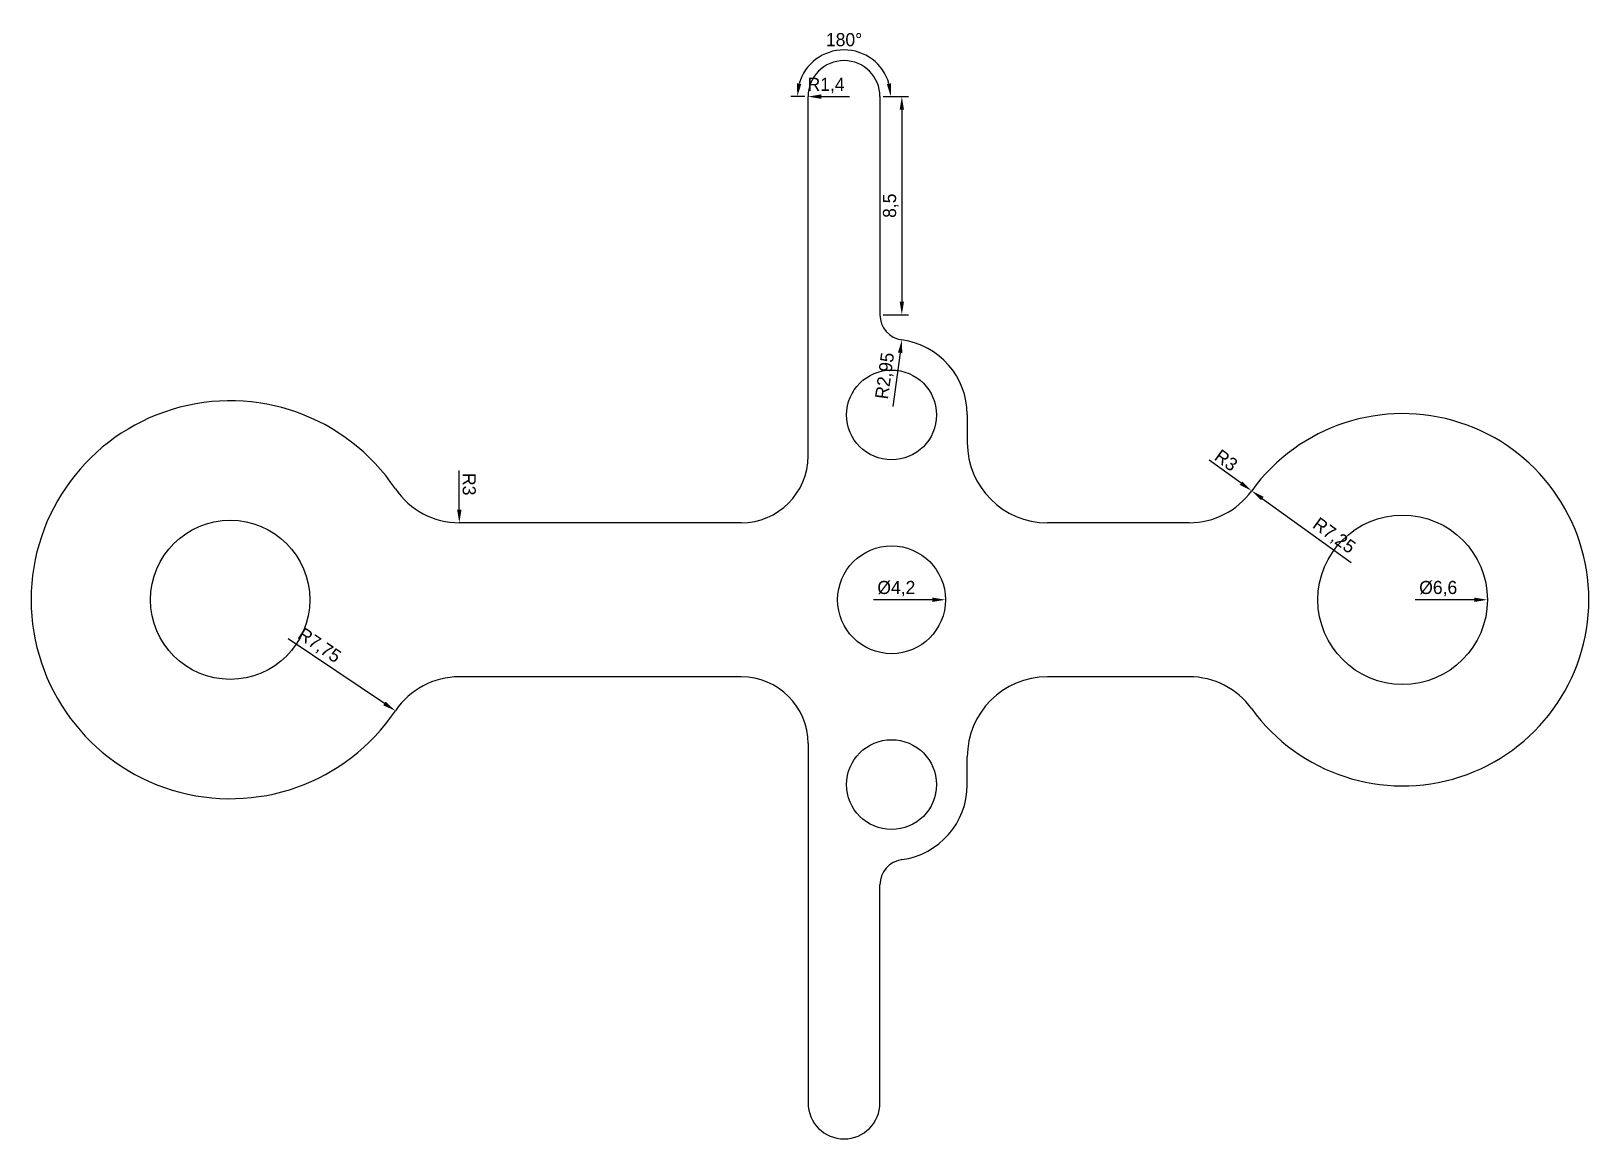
# Model space of a CAD drawing. Header units: millimetres. Extents: x -7.7 to 52.9, y -21 to 22.2.
import ezdxf

# ---------------------------------------------------------------- set-up
doc = ezdxf.new("R2010")
doc.units = ezdxf.units.MM
doc.layers.add('Dimensions', color=7, linetype='Continuous')
doc.layers.add('shackle & wheel', color=7, linetype='Continuous')
doc.dimstyles.new('ISO-25', dxfattribs={"dimtxt": 2.5, "dimasz": 2.5, "dimexe": 1.25, "dimexo": 0.625, "dimtad": 1, "dimtxsty": 'Standard', "dimcen": 2.5, "dimadec": 0, "dimazin": 0, "dimtfac": 1, "dimtmove": 0, "dimatfit": 3, "dimfxl": 1, "dimarcsym": 0})

# ---------------------------------------------------------------- blocks, each defined once
blk = doc.blocks.new('*D1')
at = {"layer": 'Defpoints', "color": 0}
for p in [(25.3, 19.6), (25.3, 11.1), (26.15, 11.1)]:
    blk.add_point(p, dxfattribs=at)
at = {"layer": 'Dimensions', "color": 140, "lineweight": -2}
for p, q in [((25.428, 19.6), (26.405, 19.6)), ((26.15, 19.089), (26.15, 11.611)), ((25.428, 11.1), (26.405, 11.1))]:
    blk.add_line(p, q, dxfattribs=at)
at = {"layer": 'Dimensions', "color": 140}
for points in [[(26.235, 19.089), (26.065, 19.089), (26.15, 19.6)], [(26.065, 11.611), (26.235, 11.611), (26.15, 11.1)]]:
    blk.add_solid(points, dxfattribs=at)
at = {"layer": 'Dimensions', "color": 140, "insert": (25.719, 15.35), "char_height": 0.5105, "attachment_point": 5, "rotation": 90}
blk.add_mtext('8,5', dxfattribs=at)
blk = doc.blocks.new('*D2')
at = {"layer": 'Defpoints', "color": 0}
for p in [(8.92, 6), (8.92, 3)]:
    blk.add_point(p, dxfattribs=at)
at = {"layer": 'Dimensions', "color": 140, "lineweight": -2}
blk.add_line((8.92, 3.511), (8.92, 5.041), dxfattribs=at)
at = {"layer": 'Dimensions', "color": 140}
blk.add_solid([(8.835, 3.511), (9.005, 3.511), (8.92, 3)], dxfattribs=at)
at = {"layer": 'Dimensions', "color": 140, "insert": (9.303, 4.5), "char_height": 0.5105, "attachment_point": 5, "rotation": 270}
blk.add_mtext('R3', dxfattribs=at)
blk = doc.blocks.new('*D3')
at = {"layer": 'Defpoints', "color": 0}
for p in [(22.5, 19.6), (23.9, 19.6)]:
    blk.add_point(p, dxfattribs=at)
at = {"layer": 'Dimensions', "color": 140, "lineweight": -2}
blk.add_line((23.011, 19.6), (24.118, 19.6), dxfattribs=at)
at = {"layer": 'Dimensions', "color": 140}
blk.add_solid([(23.011, 19.685), (23.011, 19.515), (22.5, 19.6)], dxfattribs=at)
at = {"layer": 'Dimensions', "color": 140, "insert": (23.2, 20.032), "char_height": 0.5105, "attachment_point": 5}
blk.add_mtext('R1,4', dxfattribs=at)
blk = doc.blocks.new('*D4')
at = {"layer": 'Defpoints', "color": 0}
for p in [(39.771, 4.244), (45.649, 0)]:
    blk.add_point(p, dxfattribs=at)
at = {"layer": 'Dimensions', "color": 140, "lineweight": -2}
blk.add_line((40.185, 3.945), (43.641, 1.45), dxfattribs=at)
at = {"layer": 'Dimensions', "color": 140}
blk.add_solid([(40.235, 4.014), (40.135, 3.876), (39.771, 4.244)], dxfattribs=at)
at = {"layer": 'Dimensions', "color": 140, "insert": (42.963, 2.472), "char_height": 0.5105, "attachment_point": 5, "rotation": 324.17116}
blk.add_mtext('R7,25', dxfattribs=at)
blk = doc.blocks.new('*D5')
at = {"layer": 'Defpoints', "color": 0}
for p in [(26.152, 10.122), (25.75, 7.2)]:
    blk.add_point(p, dxfattribs=at)
at = {"layer": 'Dimensions', "color": 140, "lineweight": -2}
blk.add_line((26.083, 9.617), (25.795, 7.523), dxfattribs=at)
at = {"layer": 'Dimensions', "color": 140}
blk.add_solid([(26.167, 9.605), (25.998, 9.628), (26.152, 10.122)], dxfattribs=at)
at = {"layer": 'Dimensions', "color": 140, "insert": (25.524, 8.72), "char_height": 0.5105, "attachment_point": 5, "rotation": 82.16361}
blk.add_mtext('R2,95', dxfattribs=at)
blk = doc.blocks.new('*D6')
at = {"layer": 'Defpoints', "color": 0}
for p in [(37.339, 6), (39.771, 4.244)]:
    blk.add_point(p, dxfattribs=at)
at = {"layer": 'Dimensions', "color": 140, "lineweight": -2}
blk.add_line((39.357, 4.543), (38.116, 5.439), dxfattribs=at)
at = {"layer": 'Dimensions', "color": 140}
blk.add_solid([(39.307, 4.474), (39.407, 4.612), (39.771, 4.244)], dxfattribs=at)
at = {"layer": 'Dimensions', "color": 140, "insert": (38.779, 5.432), "char_height": 0.5105, "attachment_point": 5, "rotation": 324.17116}
blk.add_mtext('R3', dxfattribs=at)
blk = doc.blocks.new('*D7')
at = {"layer": 'Defpoints', "color": 0}
for p in [(0, 0), (6.431, -4.326)]:
    blk.add_point(p, dxfattribs=at)
at = {"layer": 'Dimensions', "color": 140, "lineweight": -2}
blk.add_line((6.007, -4.041), (2.262, -1.522), dxfattribs=at)
at = {"layer": 'Dimensions', "color": 140}
blk.add_solid([(5.959, -4.111), (6.054, -3.97), (6.431, -4.326)], dxfattribs=at)
at = {"layer": 'Dimensions', "color": 140, "insert": (3.456, -1.805), "char_height": 0.5105, "attachment_point": 5, "rotation": 326.07277}
blk.add_mtext('R7,75', dxfattribs=at)
blk = doc.blocks.new('*D8')
at = {"layer": 'Defpoints', "color": 0}
for p in [(42.349, 0), (48.949, 0)]:
    blk.add_point(p, dxfattribs=at)
at = {"layer": 'Dimensions', "color": 140, "lineweight": -2}
blk.add_line((48.439, 0), (46.141, 0), dxfattribs=at)
at = {"layer": 'Dimensions', "color": 140}
blk.add_solid([(48.439, -0.085), (48.439, 0.085), (48.949, 0)], dxfattribs=at)
at = {"layer": 'Dimensions', "color": 140, "insert": (47.035, 0.432), "char_height": 0.5105, "attachment_point": 5}
blk.add_mtext('%%c6,6', dxfattribs=at)
blk = doc.blocks.new('*D9')
at = {"layer": 'Defpoints', "color": 0}
for p in [(23.65, 0), (27.85, 0)]:
    blk.add_point(p, dxfattribs=at)
at = {"layer": 'Dimensions', "color": 140, "lineweight": -2}
blk.add_line((27.339, 0), (25.042, 0), dxfattribs=at)
at = {"layer": 'Dimensions', "color": 140}
blk.add_solid([(27.339, -0.085), (27.339, 0.085), (27.85, 0)], dxfattribs=at)
at = {"layer": 'Dimensions', "color": 140, "insert": (25.936, 0.432), "char_height": 0.5105, "attachment_point": 5}
blk.add_mtext('%%c4,2', dxfattribs=at)
blk = doc.blocks.new('*D10')
at = {"layer": 'Defpoints', "color": 0}
for p in [(24.81, 21.176), (22.5, 19.6), (23.9, 19.6), (25.3, 19.6)]:
    blk.add_point(p, dxfattribs=at)
at = {"layer": 'Dimensions', "color": 140, "lineweight": -2}
for p, q in [((22.372, 19.6), (21.825, 19.6)), ((25.428, 19.6), (25.975, 19.6))]:
    blk.add_line(p, q, dxfattribs=at)
blk.add_arc((23.9, 19.6), 1.82, 16.12477, 163.87523, dxfattribs=at)
at = {"layer": 'Dimensions', "color": 140}
for points in [[(22.067, 20.117), (22.236, 20.094), (22.08, 19.6)], [(25.564, 20.094), (25.733, 20.117), (25.72, 19.6)]]:
    blk.add_solid(points, dxfattribs=at)
at = {"layer": 'Dimensions', "color": 140, "insert": (23.9, 21.815), "char_height": 0.5105, "attachment_point": 5}
blk.add_mtext('180%%d', dxfattribs=at)

msp = doc.modelspace()

# ---------------------------------------------------------------- linework, layer by layer
at = {"layer": 'shackle & wheel'}
for p, q in [((22.5, 5.6041), (22.5, 19.6)), ((25.3, 19.6), (25.3, 11.1)), ((28.7, 7.2144), (28.7, 6.1207)), ((19.8959, 3), (8.9198, 3)), ((37.3387, 3), (31.8207, 3)), ((19.8959, -3), (8.9198, -3)), ((37.3387, -3), (31.8207, -3)), ((22.5, -5.6041), (22.5, -19.6)), ((28.7, -7.2144), (28.7, -6.1207)), ((25.3, -19.6), (25.3, -11.1))]:
    msp.add_line(p, q, dxfattribs=at)
for centre, radius in [((25.75, 7.2), 1.75), ((0, 0), 3.1), ((45.6491, 0), 3.3), ((25.75, 0), 2.1), ((25.75, -7.2), 1.75)]:
    msp.add_circle(centre, radius, dxfattribs=at)
for centre, radius, start, end in [((23.9, 19.6), 1.4, 0, 180), ((26.2868, 11.1), 0.9868, 180, 262.163611), ((25.75, 7.2), 2.95, 0.280353, 82.163611), ((0, 0), 7.75, 33.927232, 326.072768), ((45.6491, 0), 7.25, 215.82884, 144.17116), ((31.8207, 6.1207), 3.1207, 180, 270), ((19.8959, 5.6041), 2.6041, 270, 360), ((8.9198, 6), 3, 213.927232, 270), ((37.3387, 6), 3, 270, 324.17116), ((8.9198, -6), 3, 90, 146.072768), ((19.8959, -5.6041), 2.6041, 0, 90), ((31.8207, -6.1207), 3.1207, 90, 180), ((37.3387, -6), 3, 35.82884, 90), ((25.75, -7.2), 2.95, 277.836389, 359.719647), ((26.2868, -11.1), 0.9868, 97.836389, 180), ((23.9, -19.6), 1.4, 180, 0)]:
    msp.add_arc(centre, radius, start, end, dxfattribs=at)

# ---------------------------------------------------------------- dimensions: what is measured, and where the dimension line sits
at = {"layer": 'Dimensions'}
dim = msp.add_angular_dim_3p(base=(24.81, 21.1762), center=(23.9, 19.6), p1=(25.3, 19.6), p2=(22.5, 19.6), dimstyle='ISO-25', override={"dimscale": 0.204206, "dimlunit": 2, "dimclrd": 140, "dimclre": 140, "dimclrt": 140, "dimadec": 3, "dimazin": 2}, dxfattribs=at)
dim.commit()
dim.dimension.update_dxf_attribs({"geometry": '*D10', "text_midpoint": (23.9, 21.42), "dimtype": 165})
for center, mpoint, picture, middle in [((23.9, 19.6), (22.5, 19.6), '*D3', (23.2, 19.6)), ((25.75, 7.2), (26.1522, 10.1225), '*D5', (25.9511, 8.6612)), ((8.9198, 6), (8.9198, 3), '*D2', (8.9198, 4.5)), ((37.3387, 6), (39.771, 4.2439), '*D6', (38.5549, 5.122)), ((45.6491, 0), (39.771, 4.2439), '*D4', (42.7101, 2.122)), ((0, 0), (6.4305, -4.3256), '*D7', (3.2153, -2.1628))]:
    dim = msp.add_radius_dim(center=center, mpoint=mpoint, dimstyle='ISO-25', override={"dimscale": 0.204206, "dimdec": 3, "dimzin": 8, "dimlunit": 2, "dimclrd": 140, "dimclre": 140, "dimclrt": 140}, dxfattribs=at)
    dim.commit()
    dim.dimension.update_dxf_attribs({"geometry": picture, "text_midpoint": middle, "dimtype": 164})
dim = msp.add_linear_dim(base=(26.15, 11.1), p1=(25.3, 19.6), p2=(25.3, 11.1), angle=270, dimstyle='ISO-25', override={"dimscale": 0.204206, "dimdec": 3, "dimzin": 8, "dimlunit": 2, "dimclrd": 140, "dimclre": 140, "dimclrt": 140}, dxfattribs=at)
dim.commit()
dim.dimension.update_dxf_attribs({"geometry": '*D1', "text_midpoint": (26.15, 15.35), "dimtype": 161})
for p1, p2, picture, middle in [((23.65, 0), (27.85, 0), '*D9', (25.9356, 0)), ((42.3491, 0), (48.9491, 0), '*D8', (47.0347, 0))]:
    dim = msp.add_diameter_dim_2p(p1=p1, p2=p2, dimstyle='ISO-25', override={"dimscale": 0.204206, "dimdec": 3, "dimzin": 8, "dimlunit": 2, "dimclrd": 140, "dimclre": 140, "dimclrt": 140}, dxfattribs=at)
    dim.commit()
    dim.dimension.update_dxf_attribs({"geometry": picture, "text_midpoint": middle, "dimtype": 163})

doc.saveas('drawing.dxf')
